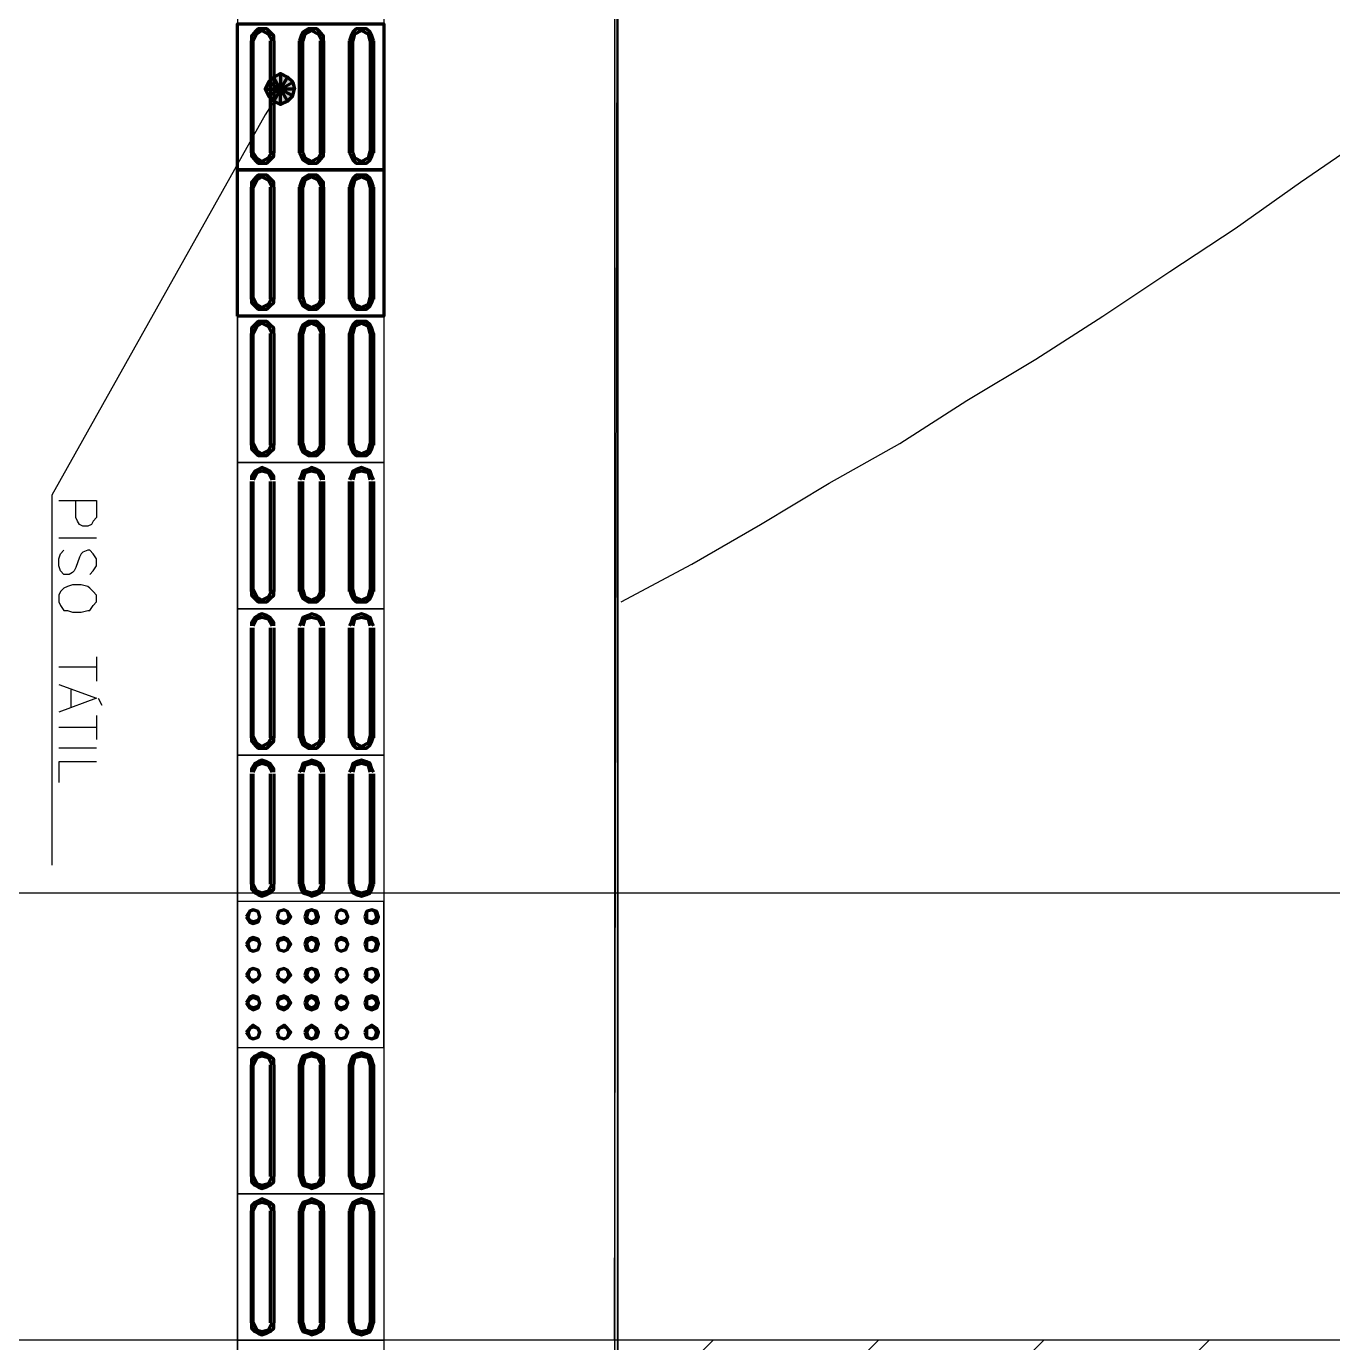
# Model space of a CAD drawing. Header units: millimetres. Extents: x 2273 to 2522, y 1034 to 1187.
# Drawn here: x 2456.758 to 2458.992, y 1037.453 to 1039.703 of the extents above; entities that cross this region are included whole.
import ezdxf

# ---------------------------------------------------------------- set-up
doc = ezdxf.new("R2010")
doc.units = ezdxf.units.MM
doc.linetypes.add('DASHED', pattern=[19.05, 12.7, -6.35])
doc.layers.add('LAYER8', color=8, linetype='Continuous')
doc.layers.add('PAREDES', color=4, linetype='Continuous', lineweight=100)
doc.layers.add('projeção coberta', color=252, linetype='DASHED', lineweight=0)

# ---------------------------------------------------------------- blocks, each defined once
blk = doc.blocks.new('VBCX')
at = {"layer": 'PAREDES', "color": 160, "linetype": 'Continuous'}
for points in [[(86.1593, 141.8275), (85.9093, 141.8275), (85.9093, 142.0775), (86.1593, 142.0775), (86.1593, 141.8275)], [(86.4093, 141.8275), (86.1593, 141.8275), (86.1593, 142.0775), (86.4093, 142.0775), (86.4093, 141.8275)], [(85.9387, 142.0598), (85.9299, 142.0569), (85.924, 142.0539), (85.9181, 142.048), (85.9181, 142.0392), (85.9181, 142.0304), (85.924, 142.0245), (85.9299, 142.0216), (85.9387, 142.0186)], [(85.9387, 142.0539), (85.927, 142.051), (85.9211, 142.0392), (85.927, 142.0275), (85.9387, 142.0245)], [(85.9387, 142.0598), (86.1299, 142.0598)], [(85.9387, 142.0539), (86.1299, 142.0539)], [(86.1299, 142.0186), (86.1358, 142.0216), (86.1417, 142.0245), (86.1475, 142.0304), (86.1475, 142.0392), (86.1475, 142.048), (86.1417, 142.0539), (86.1358, 142.0569), (86.127, 142.0598)], [(86.1299, 142.0245), (86.1387, 142.0275), (86.1446, 142.0392), (86.1387, 142.051), (86.127, 142.0539)], [(86.1887, 142.0598), (86.1799, 142.0569), (86.174, 142.0539), (86.1681, 142.048), (86.1681, 142.0392), (86.1681, 142.0304), (86.174, 142.0245), (86.1799, 142.0216), (86.1887, 142.0186)], [(86.1887, 142.0539), (86.177, 142.051), (86.1711, 142.0392), (86.177, 142.0275), (86.1887, 142.0245)], [(86.1887, 142.0598), (86.3799, 142.0598)], [(86.1887, 142.0539), (86.3799, 142.0539)], [(86.3799, 142.0186), (86.3858, 142.0216), (86.3917, 142.0245), (86.3975, 142.0304), (86.3975, 142.0392), (86.3975, 142.048), (86.3917, 142.0539), (86.3858, 142.0569), (86.377, 142.0598)], [(86.377, 142.0245), (86.3887, 142.0275), (86.3946, 142.0392), (86.3887, 142.051), (86.377, 142.0539)], [(86.4387, 142.0598), (86.4299, 142.0569), (86.424, 142.0539), (86.4181, 142.048), (86.4181, 142.0392), (86.4181, 142.0304), (86.424, 142.0245), (86.4299, 142.0216), (86.4387, 142.0186)], [(86.4387, 142.0539), (86.427, 142.051), (86.4211, 142.0392), (86.427, 142.0275), (86.4387, 142.0245)], [(86.4387, 142.0598), (86.6299, 142.0598)], [(86.4387, 142.0539), (86.6299, 142.0539)], [(86.627, 142.0186), (86.6358, 142.0216), (86.6417, 142.0245), (86.6475, 142.0304), (86.6475, 142.0392), (86.6475, 142.048), (86.6417, 142.0539), (86.6358, 142.0569), (86.627, 142.0598)], [(86.627, 142.0245), (86.6387, 142.0275), (86.6446, 142.0392), (86.6387, 142.051), (86.627, 142.0539)], [(86.6887, 142.0598), (86.6828, 142.0569), (86.674, 142.0539), (86.6711, 142.048), (86.6681, 142.0392), (86.6711, 142.0304), (86.674, 142.0245), (86.6828, 142.0216), (86.6887, 142.0186)], [(86.6887, 142.0539), (86.677, 142.051), (86.674, 142.0392), (86.677, 142.0275), (86.6887, 142.0245)], [(86.6917, 142.0598), (86.8799, 142.0598)], [(86.6917, 142.0539), (86.8799, 142.0539)], [(86.877, 142.0186), (86.8858, 142.0216), (86.8917, 142.0245), (86.8975, 142.0304), (86.8975, 142.0392), (86.8975, 142.048), (86.8917, 142.0539), (86.8858, 142.0569), (86.877, 142.0598)], [(86.877, 142.0245), (86.8887, 142.0275), (86.8946, 142.0392), (86.8887, 142.051), (86.877, 142.0539)], [(86.9387, 142.0598), (86.9328, 142.0569), (86.924, 142.0539), (86.9211, 142.048), (86.9181, 142.0392), (86.9211, 142.0304), (86.924, 142.0245), (86.9328, 142.0216), (86.9387, 142.0186)], [(86.9387, 142.0539), (86.927, 142.051), (86.924, 142.0392), (86.927, 142.0275), (86.9387, 142.0245)], [(86.9417, 142.0598), (87.1299, 142.0598)], [(86.9417, 142.0539), (87.1299, 142.0539)], [(87.127, 142.0186), (87.1358, 142.0216), (87.1417, 142.0245), (87.1475, 142.0304), (87.1475, 142.0392), (87.1475, 142.048), (87.1417, 142.0539), (87.1358, 142.0569), (87.127, 142.0598)], [(87.127, 142.0245), (87.1387, 142.0275), (87.1446, 142.0392), (87.1387, 142.051), (87.127, 142.0539)], [(87.1887, 142.0598), (87.1828, 142.0569), (87.174, 142.0539), (87.1711, 142.048), (87.1681, 142.0392), (87.1711, 142.0304), (87.174, 142.0245), (87.1828, 142.0216), (87.1887, 142.0186)], [(87.1887, 142.0539), (87.177, 142.051), (87.174, 142.0392), (87.177, 142.0275), (87.1887, 142.0245)], [(87.1917, 142.0598), (87.3799, 142.0598)], [(87.1917, 142.0539), (87.3799, 142.0539)], [(87.3799, 142.0186), (87.3887, 142.0216), (87.3946, 142.0245), (87.3975, 142.0304), (87.4005, 142.0392), (87.3975, 142.048), (87.3946, 142.0539), (87.3887, 142.0569), (87.3799, 142.0598)], [(87.3799, 142.0245), (87.3917, 142.0275), (87.3946, 142.0392), (87.3917, 142.051), (87.3799, 142.0539)], [(87.6887, 142.0598), (87.6799, 142.0569), (87.674, 142.0539), (87.6711, 142.048), (87.6681, 142.0392), (87.6711, 142.0304), (87.674, 142.0245), (87.6799, 142.0216), (87.6887, 142.0186)], [(87.6887, 142.0539), (87.677, 142.051), (87.674, 142.0392), (87.677, 142.0275), (87.6887, 142.0245)], [(87.6887, 142.0598), (87.8799, 142.0598)], [(87.6887, 142.0539), (87.8799, 142.0539)], [(87.8799, 142.0186), (87.8887, 142.0216), (87.8946, 142.0245), (87.8975, 142.0304), (87.9005, 142.0392), (87.8975, 142.048), (87.8946, 142.0539), (87.8887, 142.0569), (87.8799, 142.0598)], [(87.8799, 142.0245), (87.8917, 142.0275), (87.8946, 142.0392), (87.8917, 142.051), (87.8799, 142.0539)], [(87.9387, 142.0598), (87.9299, 142.0569), (87.924, 142.0539), (87.9211, 142.048), (87.9181, 142.0392), (87.9211, 142.0304), (87.924, 142.0245), (87.9299, 142.0216), (87.9387, 142.0186)], [(87.9387, 142.0539), (87.927, 142.051), (87.924, 142.0392), (87.927, 142.0275), (87.9387, 142.0245)], [(87.9387, 142.0598), (88.1299, 142.0598)], [(87.9387, 142.0539), (88.1299, 142.0539)], [(88.1299, 142.0186), (88.1387, 142.0216), (88.1446, 142.0245), (88.1475, 142.0304), (88.1505, 142.0392), (88.1475, 142.048), (88.1446, 142.0539), (88.1387, 142.0569), (88.1299, 142.0598)], [(88.1299, 142.0245), (88.1417, 142.0275), (88.1446, 142.0392), (88.1417, 142.051), (88.1299, 142.0539)], [(86.1299, 142.0245), (85.9387, 142.0245)], [(86.3799, 142.0245), (86.1887, 142.0245)], [(86.6299, 142.0245), (86.4387, 142.0245)], [(86.8799, 142.0245), (86.6917, 142.0245)], [(87.1299, 142.0245), (86.9417, 142.0245)], [(87.3799, 142.0245), (87.1917, 142.0245)], [(87.8799, 142.0245), (87.6887, 142.0245)], [(88.1299, 142.0245), (87.9387, 142.0245)], [(86.1299, 142.0186), (85.9387, 142.0186)], [(86.3799, 142.0186), (86.1887, 142.0186)], [(86.6299, 142.0186), (86.4387, 142.0186)], [(86.8799, 142.0186), (86.6917, 142.0186)], [(87.1299, 142.0186), (86.9417, 142.0186)], [(87.3799, 142.0186), (87.1917, 142.0186)], [(87.8799, 142.0186), (87.6887, 142.0186)], [(88.1299, 142.0186), (87.9387, 142.0186)], [(85.9387, 141.9745), (85.9299, 141.9745), (85.924, 141.9686), (85.9181, 141.9627), (85.9181, 141.9539), (85.9181, 141.948), (85.924, 141.9392), (85.9299, 141.9363), (85.9387, 141.9333)], [(85.9387, 141.9716), (85.927, 141.9657), (85.9211, 141.9539), (85.927, 141.9422), (85.9387, 141.9392)], [(85.9387, 141.9745), (86.1299, 141.9745)], [(85.9387, 141.9686), (86.1299, 141.9686)], [(86.1299, 141.9333), (86.1358, 141.9363), (86.1417, 141.9392), (86.1475, 141.948), (86.1475, 141.9539), (86.1475, 141.9627), (86.1417, 141.9686), (86.1358, 141.9745), (86.127, 141.9745)], [(86.1299, 141.9392), (86.1387, 141.9422), (86.1446, 141.9539), (86.1387, 141.9657), (86.127, 141.9716)], [(86.1887, 141.9745), (86.1799, 141.9745), (86.174, 141.9686), (86.1681, 141.9627), (86.1681, 141.9539), (86.1681, 141.948), (86.174, 141.9392), (86.1799, 141.9363), (86.1887, 141.9333)], [(86.1887, 141.9716), (86.177, 141.9657), (86.1711, 141.9539), (86.177, 141.9422), (86.1887, 141.9392)], [(86.1887, 141.9745), (86.3799, 141.9745)], [(86.1887, 141.9686), (86.3799, 141.9686)], [(86.3799, 141.9333), (86.3858, 141.9363), (86.3917, 141.9392), (86.3975, 141.948), (86.3975, 141.9539), (86.3975, 141.9627), (86.3917, 141.9686), (86.3858, 141.9745), (86.377, 141.9745)], [(86.377, 141.9392), (86.3887, 141.9422), (86.3946, 141.9539), (86.3887, 141.9657), (86.377, 141.9716)], [(86.4387, 141.9745), (86.4299, 141.9745), (86.424, 141.9686), (86.4181, 141.9627), (86.4181, 141.9539), (86.4181, 141.948), (86.424, 141.9392), (86.4299, 141.9363), (86.4387, 141.9333)], [(86.4387, 141.9716), (86.427, 141.9657), (86.4211, 141.9539), (86.427, 141.9422), (86.4387, 141.9392)], [(86.4387, 141.9745), (86.6299, 141.9745)], [(86.4387, 141.9686), (86.6299, 141.9686)], [(86.627, 141.9333), (86.6358, 141.9363), (86.6417, 141.9392), (86.6475, 141.948), (86.6475, 141.9539), (86.6475, 141.9627), (86.6417, 141.9686), (86.6358, 141.9745), (86.627, 141.9745)], [(86.627, 141.9392), (86.6387, 141.9422), (86.6446, 141.9539), (86.6387, 141.9657), (86.627, 141.9716)], [(86.6887, 141.9745), (86.6828, 141.9745), (86.674, 141.9686), (86.6711, 141.9627), (86.6681, 141.9539), (86.6711, 141.948), (86.674, 141.9392), (86.6828, 141.9363), (86.6887, 141.9333)], [(86.6887, 141.9716), (86.677, 141.9657), (86.674, 141.9539), (86.677, 141.9422), (86.6887, 141.9392)], [(86.6917, 141.9745), (86.8799, 141.9745)], [(86.6917, 141.9686), (86.8799, 141.9686)], [(86.877, 141.9333), (86.8858, 141.9363), (86.8917, 141.9392), (86.8975, 141.948), (86.8975, 141.9539), (86.8975, 141.9627), (86.8917, 141.9686), (86.8858, 141.9745), (86.877, 141.9745)], [(86.877, 141.9392), (86.8887, 141.9422), (86.8946, 141.9539), (86.8887, 141.9657), (86.877, 141.9716)], [(86.9387, 141.9745), (86.9328, 141.9745), (86.924, 141.9686), (86.9211, 141.9627), (86.9181, 141.9539), (86.9211, 141.948), (86.924, 141.9392), (86.9328, 141.9363), (86.9387, 141.9333)], [(86.9387, 141.9716), (86.927, 141.9657), (86.924, 141.9539), (86.927, 141.9422), (86.9387, 141.9392)], [(86.9417, 141.9745), (87.1299, 141.9745)], [(86.9417, 141.9686), (87.1299, 141.9686)], [(87.127, 141.9333), (87.1358, 141.9363), (87.1417, 141.9392), (87.1475, 141.948), (87.1475, 141.9539), (87.1475, 141.9627), (87.1417, 141.9686), (87.1358, 141.9745), (87.127, 141.9745)], [(87.127, 141.9392), (87.1387, 141.9422), (87.1446, 141.9539), (87.1387, 141.9657), (87.127, 141.9716)], [(87.1887, 141.9745), (87.1828, 141.9745), (87.174, 141.9686), (87.1711, 141.9627), (87.1681, 141.9539), (87.1711, 141.948), (87.174, 141.9392), (87.1828, 141.9363), (87.1887, 141.9333)], [(87.1887, 141.9716), (87.177, 141.9657), (87.174, 141.9539), (87.177, 141.9422), (87.1887, 141.9392)], [(87.1917, 141.9745), (87.3799, 141.9745)], [(87.1917, 141.9686), (87.3799, 141.9686)], [(87.3799, 141.9333), (87.3887, 141.9363), (87.3946, 141.9392), (87.3975, 141.948), (87.4005, 141.9539), (87.3975, 141.9627), (87.3946, 141.9686), (87.3887, 141.9745), (87.3799, 141.9745)], [(87.3799, 141.9392), (87.3917, 141.9422), (87.3946, 141.9539), (87.3917, 141.9657), (87.3799, 141.9716)], [(87.6887, 141.9745), (87.6799, 141.9745), (87.674, 141.9686), (87.6711, 141.9627), (87.6681, 141.9539), (87.6711, 141.948), (87.674, 141.9392), (87.6799, 141.9363), (87.6887, 141.9333)], [(87.6887, 141.9716), (87.677, 141.9657), (87.674, 141.9539), (87.677, 141.9422), (87.6887, 141.9392)], [(87.6887, 141.9745), (87.8799, 141.9745)], [(87.6887, 141.9686), (87.8799, 141.9686)], [(87.8799, 141.9333), (87.8887, 141.9363), (87.8946, 141.9392), (87.8975, 141.948), (87.9005, 141.9539), (87.8975, 141.9627), (87.8946, 141.9686), (87.8887, 141.9745), (87.8799, 141.9745)], [(87.8799, 141.9392), (87.8917, 141.9422), (87.8946, 141.9539), (87.8917, 141.9657), (87.8799, 141.9716)], [(87.9387, 141.9745), (87.9299, 141.9745), (87.924, 141.9686), (87.9211, 141.9627), (87.9181, 141.9539), (87.9211, 141.948), (87.924, 141.9392), (87.9299, 141.9363), (87.9387, 141.9333)], [(87.9387, 141.9716), (87.927, 141.9657), (87.924, 141.9539), (87.927, 141.9422), (87.9387, 141.9392)], [(87.9387, 141.9745), (88.1299, 141.9745)], [(87.9387, 141.9686), (88.1299, 141.9686)], [(88.1299, 141.9333), (88.1387, 141.9363), (88.1446, 141.9392), (88.1475, 141.948), (88.1505, 141.9539), (88.1475, 141.9627), (88.1446, 141.9686), (88.1387, 141.9745), (88.1299, 141.9745)], [(88.1299, 141.9392), (88.1417, 141.9422), (88.1446, 141.9539), (88.1417, 141.9657), (88.1299, 141.9716)], [(86.1299, 141.9392), (85.9387, 141.9392)], [(86.1299, 141.9333), (85.9387, 141.9333)], [(86.3799, 141.9392), (86.1887, 141.9392)], [(86.3799, 141.9333), (86.1887, 141.9333)], [(86.6299, 141.9392), (86.4387, 141.9392)], [(86.6299, 141.9333), (86.4387, 141.9333)], [(86.8799, 141.9392), (86.6917, 141.9392)], [(86.8799, 141.9333), (86.6917, 141.9333)], [(87.1299, 141.9392), (86.9417, 141.9392)], [(87.1299, 141.9333), (86.9417, 141.9333)], [(87.3799, 141.9392), (87.1917, 141.9392)], [(87.3799, 141.9333), (87.1917, 141.9333)], [(87.8799, 141.9392), (87.6887, 141.9392)], [(87.8799, 141.9333), (87.6887, 141.9333)], [(88.1299, 141.9392), (87.9387, 141.9392)], [(88.1299, 141.9333), (87.9387, 141.9333)], [(85.9387, 141.8892), (85.9299, 141.8892), (85.924, 141.8833), (85.9181, 141.8775), (85.9181, 141.8686), (85.9181, 141.8627), (85.924, 141.8569), (85.9299, 141.851), (85.9387, 141.851)], [(85.9387, 141.8863), (85.927, 141.8804), (85.9211, 141.8686), (85.927, 141.8598), (85.9387, 141.8539)], [(85.9387, 141.8892), (86.1299, 141.8892)], [(86.1299, 141.851), (86.1358, 141.851), (86.1417, 141.8569), (86.1475, 141.8627), (86.1475, 141.8686), (86.1475, 141.8775), (86.1417, 141.8833), (86.1358, 141.8892), (86.127, 141.8892)], [(86.1299, 141.8539), (86.1387, 141.8598), (86.1446, 141.8686), (86.1387, 141.8804), (86.127, 141.8863)], [(86.1887, 141.8892), (86.1799, 141.8892), (86.174, 141.8833), (86.1681, 141.8775), (86.1681, 141.8686), (86.1681, 141.8627), (86.174, 141.8569), (86.1799, 141.851), (86.1887, 141.851)], [(86.1887, 141.8863), (86.177, 141.8804), (86.1711, 141.8686), (86.177, 141.8598), (86.1887, 141.8539)], [(86.1887, 141.8892), (86.3799, 141.8892)], [(86.3799, 141.851), (86.3858, 141.851), (86.3917, 141.8569), (86.3975, 141.8627), (86.3975, 141.8686), (86.3975, 141.8775), (86.3917, 141.8833), (86.3858, 141.8892), (86.377, 141.8892)], [(86.377, 141.8539), (86.3887, 141.8598), (86.3946, 141.8686), (86.3887, 141.8804), (86.377, 141.8863)], [(86.4387, 141.8892), (86.4299, 141.8892), (86.424, 141.8833), (86.4181, 141.8775), (86.4181, 141.8686), (86.4181, 141.8627), (86.424, 141.8569), (86.4299, 141.851), (86.4387, 141.851)], [(86.4387, 141.8863), (86.427, 141.8804), (86.4211, 141.8686), (86.427, 141.8598), (86.4387, 141.8539)], [(86.4387, 141.8892), (86.6299, 141.8892)], [(86.627, 141.851), (86.6358, 141.851), (86.6417, 141.8569), (86.6475, 141.8627), (86.6475, 141.8686), (86.6475, 141.8775), (86.6417, 141.8833), (86.6358, 141.8892), (86.627, 141.8892)], [(86.627, 141.8539), (86.6387, 141.8598), (86.6446, 141.8686), (86.6387, 141.8804), (86.627, 141.8863)], [(86.6887, 141.8892), (86.6828, 141.8892), (86.674, 141.8833), (86.6711, 141.8775), (86.6681, 141.8686), (86.6711, 141.8627), (86.674, 141.8569), (86.6828, 141.851), (86.6887, 141.851)], [(86.6887, 141.8863), (86.677, 141.8804), (86.674, 141.8686), (86.677, 141.8598), (86.6887, 141.8539)], [(86.6917, 141.8892), (86.8799, 141.8892)], [(86.877, 141.851), (86.8858, 141.851), (86.8917, 141.8569), (86.8975, 141.8627), (86.8975, 141.8686), (86.8975, 141.8775), (86.8917, 141.8833), (86.8858, 141.8892), (86.877, 141.8892)], [(86.877, 141.8539), (86.8887, 141.8598), (86.8946, 141.8686), (86.8887, 141.8804), (86.877, 141.8863)], [(86.9387, 141.8892), (86.9328, 141.8892), (86.924, 141.8833), (86.9211, 141.8775), (86.9181, 141.8686), (86.9211, 141.8627), (86.924, 141.8569), (86.9328, 141.851), (86.9387, 141.851)], [(86.9387, 141.8863), (86.927, 141.8804), (86.924, 141.8686), (86.927, 141.8598), (86.9387, 141.8539)], [(86.9417, 141.8892), (87.1299, 141.8892)], [(87.127, 141.851), (87.1358, 141.851), (87.1417, 141.8569), (87.1475, 141.8627), (87.1475, 141.8686), (87.1475, 141.8775), (87.1417, 141.8833), (87.1358, 141.8892), (87.127, 141.8892)], [(87.127, 141.8539), (87.1387, 141.8598), (87.1446, 141.8686), (87.1387, 141.8804), (87.127, 141.8863)], [(87.1887, 141.8892), (87.1828, 141.8892), (87.174, 141.8833), (87.1711, 141.8775), (87.1681, 141.8686), (87.1711, 141.8627), (87.174, 141.8569), (87.1828, 141.851), (87.1887, 141.851)], [(87.1887, 141.8863), (87.177, 141.8804), (87.174, 141.8686), (87.177, 141.8598), (87.1887, 141.8539)], [(87.1917, 141.8892), (87.3799, 141.8892)], [(87.3799, 141.851), (87.3887, 141.851), (87.3946, 141.8569), (87.3975, 141.8627), (87.4005, 141.8686), (87.3975, 141.8775), (87.3946, 141.8833), (87.3887, 141.8892), (87.3799, 141.8892)], [(87.3799, 141.8539), (87.3917, 141.8598), (87.3946, 141.8686), (87.3917, 141.8804), (87.3799, 141.8863)], [(87.6887, 141.8892), (87.6799, 141.8892), (87.674, 141.8833), (87.6711, 141.8775), (87.6681, 141.8686), (87.6711, 141.8627), (87.674, 141.8569), (87.6799, 141.851), (87.6887, 141.851)], [(87.6887, 141.8863), (87.677, 141.8804), (87.674, 141.8686), (87.677, 141.8598), (87.6887, 141.8539)], [(87.6887, 141.8892), (87.8799, 141.8892)], [(87.8799, 141.851), (87.8887, 141.851), (87.8946, 141.8569), (87.8975, 141.8627), (87.9005, 141.8686), (87.8975, 141.8775), (87.8946, 141.8833), (87.8887, 141.8892), (87.8799, 141.8892)], [(87.8799, 141.8539), (87.8917, 141.8598), (87.8946, 141.8686), (87.8917, 141.8804), (87.8799, 141.8863)], [(87.9387, 141.8892), (87.9299, 141.8892), (87.924, 141.8833), (87.9211, 141.8775), (87.9181, 141.8686), (87.9211, 141.8627), (87.924, 141.8569), (87.9299, 141.851), (87.9387, 141.851)], [(87.9387, 141.8863), (87.927, 141.8804), (87.924, 141.8686), (87.927, 141.8598), (87.9387, 141.8539)], [(87.9387, 141.8892), (88.1299, 141.8892)], [(88.1299, 141.851), (88.1387, 141.851), (88.1446, 141.8569), (88.1475, 141.8627), (88.1505, 141.8686), (88.1475, 141.8775), (88.1446, 141.8833), (88.1387, 141.8892), (88.1299, 141.8892)], [(88.1299, 141.8539), (88.1417, 141.8598), (88.1446, 141.8686), (88.1417, 141.8804), (88.1299, 141.8863)], [(85.9387, 141.8833), (86.1299, 141.8833)], [(86.1887, 141.8833), (86.3799, 141.8833)], [(86.4387, 141.8833), (86.6299, 141.8833)], [(86.6917, 141.8833), (86.8799, 141.8833)], [(86.9417, 141.8833), (87.1299, 141.8833)], [(87.1917, 141.8833), (87.3799, 141.8833)], [(87.6887, 141.8833), (87.8799, 141.8833)], [(87.9387, 141.8833), (88.1299, 141.8833)], [(86.1299, 141.8539), (85.9387, 141.8539)], [(86.1299, 141.851), (85.9387, 141.851)], [(86.3799, 141.8539), (86.1887, 141.8539)], [(86.3799, 141.851), (86.1887, 141.851)], [(86.6299, 141.8539), (86.4387, 141.8539)], [(86.6299, 141.851), (86.4387, 141.851)], [(86.8799, 141.8539), (86.6917, 141.8539)], [(86.8799, 141.851), (86.6917, 141.851)], [(87.1299, 141.8539), (86.9417, 141.8539)], [(87.1299, 141.851), (86.9417, 141.851)], [(87.3799, 141.8539), (87.1917, 141.8539)], [(87.3799, 141.851), (87.1917, 141.851)], [(87.8799, 141.8539), (87.6887, 141.8539)], [(87.8799, 141.851), (87.6887, 141.851)], [(88.1299, 141.8539), (87.9387, 141.8539)], [(88.1299, 141.851), (87.9387, 141.851)]]:
    blk.add_lwpolyline(points, dxfattribs=at)
at = {"layer": 'PAREDES', "color": 30, "linetype": 'Continuous'}
for points in [[(87.4358, 142.0451), (87.4446, 142.048), (87.4475, 142.0569), (87.4446, 142.0657), (87.4358, 142.0686), (87.427, 142.0657), (87.424, 142.0569), (87.427, 142.048), (87.4358, 142.0451)], [(87.4358, 142.048), (87.4417, 142.048), (87.4446, 142.0569), (87.4417, 142.0627), (87.4358, 142.0657), (87.427, 142.0627), (87.424, 142.0569), (87.427, 142.048), (87.4358, 142.048)], [(87.4828, 142.0451), (87.4917, 142.048), (87.4946, 142.0569), (87.4917, 142.0657), (87.4828, 142.0686), (87.474, 142.0657), (87.4711, 142.0569), (87.474, 142.048), (87.4828, 142.0451)], [(87.4828, 142.048), (87.4917, 142.048), (87.4946, 142.0569), (87.4917, 142.0627), (87.4828, 142.0657), (87.477, 142.0627), (87.474, 142.0569), (87.477, 142.048), (87.4828, 142.048)], [(87.5358, 142.0451), (87.5417, 142.048), (87.5475, 142.0569), (87.5417, 142.0657), (87.5358, 142.0686), (87.527, 142.0657), (87.524, 142.0569), (87.527, 142.048), (87.5358, 142.0451)], [(87.5358, 142.048), (87.5417, 142.048), (87.5446, 142.0569), (87.5417, 142.0627), (87.5358, 142.0657), (87.527, 142.0627), (87.524, 142.0569), (87.527, 142.048), (87.5358, 142.048)], [(87.5828, 142.0451), (87.5917, 142.048), (87.5946, 142.0569), (87.5917, 142.0657), (87.5828, 142.0686), (87.574, 142.0657), (87.5711, 142.0569), (87.574, 142.048), (87.5828, 142.0451)], [(87.5828, 142.048), (87.5887, 142.048), (87.5917, 142.0569), (87.5887, 142.0627), (87.5828, 142.0657), (87.577, 142.0627), (87.574, 142.0569), (87.577, 142.048), (87.5828, 142.048)], [(87.6328, 142.0451), (87.6417, 142.048), (87.6446, 142.0569), (87.6417, 142.0657), (87.6328, 142.0686), (87.627, 142.0657), (87.6211, 142.0569), (87.627, 142.048), (87.6328, 142.0451)], [(87.6328, 142.048), (87.6417, 142.048), (87.6446, 142.0569), (87.6417, 142.0627), (87.6328, 142.0657), (87.627, 142.0627), (87.624, 142.0569), (87.627, 142.048), (87.6328, 142.048)], [(87.4358, 141.9951), (87.4417, 141.998), (87.4446, 142.0039), (87.4417, 142.0127), (87.4358, 142.0157), (87.427, 142.0127), (87.424, 142.0039), (87.427, 141.998), (87.4358, 141.9951)], [(87.4358, 141.9951), (87.4446, 141.998), (87.4475, 142.0039), (87.4446, 142.0127), (87.4358, 142.0157), (87.427, 142.0127), (87.424, 142.0039), (87.427, 141.998), (87.4358, 141.9951)], [(87.4828, 141.9951), (87.4917, 141.998), (87.4946, 142.0039), (87.4917, 142.0127), (87.4828, 142.0157), (87.474, 142.0127), (87.4711, 142.0039), (87.474, 141.998), (87.4828, 141.9951)], [(87.4828, 141.9951), (87.4917, 141.998), (87.4946, 142.0039), (87.4917, 142.0127), (87.4828, 142.0157), (87.477, 142.0127), (87.474, 142.0039), (87.477, 141.998), (87.4828, 141.9951)], [(87.5358, 141.9951), (87.5417, 141.998), (87.5446, 142.0039), (87.5417, 142.0127), (87.5358, 142.0157), (87.527, 142.0127), (87.524, 142.0039), (87.527, 141.998), (87.5358, 141.9951)], [(87.5358, 141.9951), (87.5417, 141.998), (87.5475, 142.0039), (87.5417, 142.0127), (87.5358, 142.0157), (87.527, 142.0127), (87.524, 142.0039), (87.527, 141.998), (87.5358, 141.9951)], [(87.5828, 141.9951), (87.5917, 141.998), (87.5946, 142.0039), (87.5917, 142.0127), (87.5828, 142.0157), (87.574, 142.0127), (87.5711, 142.0039), (87.574, 141.998), (87.5828, 141.9951)], [(87.5828, 141.9951), (87.5887, 141.998), (87.5917, 142.0039), (87.5887, 142.0127), (87.5828, 142.0157), (87.577, 142.0127), (87.574, 142.0039), (87.577, 141.998), (87.5828, 141.9951)], [(87.6328, 141.9951), (87.6417, 141.998), (87.6446, 142.0039), (87.6417, 142.0127), (87.6328, 142.0157), (87.627, 142.0127), (87.6211, 142.0039), (87.627, 141.998), (87.6328, 141.9951)], [(87.6328, 141.9951), (87.6417, 141.998), (87.6446, 142.0039), (87.6417, 142.0127), (87.6328, 142.0157), (87.627, 142.0127), (87.624, 142.0039), (87.627, 141.998), (87.6328, 141.9951)], [(87.4358, 141.9422), (87.4446, 141.9451), (87.4475, 141.9539), (87.4446, 141.9627), (87.4358, 141.9657), (87.427, 141.9627), (87.424, 141.9539), (87.427, 141.9451), (87.4358, 141.9422)], [(87.4358, 141.9451), (87.4417, 141.948), (87.4446, 141.9539), (87.4417, 141.9598), (87.4358, 141.9627), (87.427, 141.9598), (87.424, 141.9539), (87.427, 141.948), (87.4358, 141.9451)], [(87.4828, 141.9422), (87.4917, 141.9451), (87.4946, 141.9539), (87.4917, 141.9627), (87.4828, 141.9657), (87.474, 141.9627), (87.4711, 141.9539), (87.474, 141.9451), (87.4828, 141.9422)], [(87.4828, 141.9451), (87.4917, 141.948), (87.4946, 141.9539), (87.4917, 141.9598), (87.4828, 141.9627), (87.477, 141.9598), (87.474, 141.9539), (87.477, 141.948), (87.4828, 141.9451)], [(87.5358, 141.9422), (87.5417, 141.9451), (87.5475, 141.9539), (87.5417, 141.9627), (87.5358, 141.9657), (87.527, 141.9627), (87.524, 141.9539), (87.527, 141.9451), (87.5358, 141.9422)], [(87.5358, 141.9451), (87.5417, 141.948), (87.5446, 141.9539), (87.5417, 141.9598), (87.5358, 141.9627), (87.527, 141.9598), (87.524, 141.9539), (87.527, 141.948), (87.5358, 141.9451)], [(87.5828, 141.9422), (87.5917, 141.9451), (87.5946, 141.9539), (87.5917, 141.9627), (87.5828, 141.9657), (87.574, 141.9627), (87.5711, 141.9539), (87.574, 141.9451), (87.5828, 141.9422)], [(87.5828, 141.9451), (87.5887, 141.948), (87.5917, 141.9539), (87.5887, 141.9598), (87.5828, 141.9627), (87.577, 141.9598), (87.574, 141.9539), (87.577, 141.948), (87.5828, 141.9451)], [(87.6328, 141.9422), (87.6417, 141.9451), (87.6446, 141.9539), (87.6417, 141.9627), (87.6328, 141.9657), (87.627, 141.9627), (87.6211, 141.9539), (87.627, 141.9451), (87.6328, 141.9422)], [(87.6328, 141.9451), (87.6417, 141.948), (87.6446, 141.9539), (87.6417, 141.9598), (87.6328, 141.9627), (87.627, 141.9598), (87.624, 141.9539), (87.627, 141.948), (87.6328, 141.9451)], [(87.4358, 141.8951), (87.4446, 141.898), (87.4475, 141.9069), (87.4446, 141.9127), (87.4358, 141.9186), (87.427, 141.9127), (87.424, 141.9069), (87.427, 141.898), (87.4358, 141.8951)], [(87.4358, 141.8951), (87.4417, 141.898), (87.4446, 141.9069), (87.4417, 141.9127), (87.4358, 141.9157), (87.427, 141.9127), (87.424, 141.9069), (87.427, 141.898), (87.4358, 141.8951)], [(87.4828, 141.8951), (87.4917, 141.898), (87.4946, 141.9069), (87.4917, 141.9127), (87.4828, 141.9186), (87.474, 141.9127), (87.4711, 141.9069), (87.474, 141.898), (87.4828, 141.8951)], [(87.4828, 141.8951), (87.4917, 141.898), (87.4946, 141.9069), (87.4917, 141.9127), (87.4828, 141.9157), (87.477, 141.9127), (87.474, 141.9069), (87.477, 141.898), (87.4828, 141.8951)], [(87.5358, 141.8951), (87.5417, 141.898), (87.5475, 141.9069), (87.5417, 141.9127), (87.5358, 141.9186), (87.527, 141.9127), (87.524, 141.9069), (87.527, 141.898), (87.5358, 141.8951)], [(87.5358, 141.8951), (87.5417, 141.898), (87.5446, 141.9069), (87.5417, 141.9127), (87.5358, 141.9157), (87.527, 141.9127), (87.524, 141.9069), (87.527, 141.898), (87.5358, 141.8951)], [(87.5828, 141.8951), (87.5917, 141.898), (87.5946, 141.9069), (87.5917, 141.9127), (87.5828, 141.9186), (87.574, 141.9127), (87.5711, 141.9069), (87.574, 141.898), (87.5828, 141.8951)], [(87.5828, 141.8951), (87.5887, 141.898), (87.5917, 141.9069), (87.5887, 141.9127), (87.5828, 141.9157), (87.577, 141.9127), (87.574, 141.9069), (87.577, 141.898), (87.5828, 141.8951)], [(87.6328, 141.8951), (87.6417, 141.898), (87.6446, 141.9069), (87.6417, 141.9127), (87.6328, 141.9186), (87.627, 141.9127), (87.6211, 141.9069), (87.627, 141.898), (87.6328, 141.8951)], [(87.6328, 141.8951), (87.6417, 141.898), (87.6446, 141.9069), (87.6417, 141.9127), (87.6328, 141.9157), (87.627, 141.9127), (87.624, 141.9069), (87.627, 141.898), (87.6328, 141.8951)], [(87.4358, 141.8451), (87.4417, 141.848), (87.4446, 141.8539), (87.4417, 141.8627), (87.4358, 141.8657), (87.427, 141.8627), (87.424, 141.8539), (87.427, 141.848), (87.4358, 141.8451)], [(87.4358, 141.8422), (87.4446, 141.848), (87.4475, 141.8539), (87.4446, 141.8627), (87.4358, 141.8657), (87.427, 141.8627), (87.424, 141.8539), (87.427, 141.848), (87.4358, 141.8422)], [(87.4828, 141.8422), (87.4917, 141.848), (87.4946, 141.8539), (87.4917, 141.8627), (87.4828, 141.8657), (87.474, 141.8627), (87.4711, 141.8539), (87.474, 141.848), (87.4828, 141.8422)], [(87.4828, 141.8451), (87.4917, 141.848), (87.4946, 141.8539), (87.4917, 141.8627), (87.4828, 141.8657), (87.477, 141.8627), (87.474, 141.8539), (87.477, 141.848), (87.4828, 141.8451)], [(87.5358, 141.8451), (87.5417, 141.848), (87.5446, 141.8539), (87.5417, 141.8627), (87.5358, 141.8657), (87.527, 141.8627), (87.524, 141.8539), (87.527, 141.848), (87.5358, 141.8451)], [(87.5358, 141.8422), (87.5417, 141.848), (87.5475, 141.8539), (87.5417, 141.8627), (87.5358, 141.8657), (87.527, 141.8627), (87.524, 141.8539), (87.527, 141.848), (87.5358, 141.8422)], [(87.5828, 141.8422), (87.5917, 141.848), (87.5946, 141.8539), (87.5917, 141.8627), (87.5828, 141.8657), (87.574, 141.8627), (87.5711, 141.8539), (87.574, 141.848), (87.5828, 141.8422)], [(87.5828, 141.8451), (87.5887, 141.848), (87.5917, 141.8539), (87.5887, 141.8627), (87.5828, 141.8657), (87.577, 141.8627), (87.574, 141.8539), (87.577, 141.848), (87.5828, 141.8451)], [(87.6328, 141.8422), (87.6417, 141.848), (87.6446, 141.8539), (87.6417, 141.8627), (87.6328, 141.8657), (87.627, 141.8627), (87.6211, 141.8539), (87.627, 141.848), (87.6328, 141.8422)], [(87.6328, 141.8451), (87.6417, 141.848), (87.6446, 141.8539), (87.6417, 141.8627), (87.6328, 141.8657), (87.627, 141.8627), (87.624, 141.8539), (87.627, 141.848), (87.6328, 141.8451)]]:
    blk.add_lwpolyline(points, dxfattribs=at)
blk = doc.blocks.new('KJIUY')
at = {"color": 0, "linetype": 'ByBlock'}
blk.add_blockref('VBCX', (0, 0), dxfattribs=at)
blk = doc.blocks.new('FDRT')
at = {"layer": 'projeção coberta', "linetype": 'Continuous'}
for points in [[(86.0005, 141.9127), (85.9946, 141.901), (86.0211, 141.901), (86.0005, 141.9127), (85.9946, 141.901), (86.0211, 141.901), (86.0005, 141.8892), (85.9946, 141.901), (86.0005, 141.9127), (86.0211, 141.901), (86.0005, 141.8892), (86.0093, 141.8804), (86.0211, 141.901)], [(86.0328, 141.9216), (86.0211, 141.9245), (86.0211, 141.901), (86.0328, 141.9216), (86.0211, 141.9245), (86.0211, 141.901), (86.0093, 141.9216), (86.0211, 141.9245), (86.0328, 141.9216), (86.0211, 141.901), (86.0093, 141.9216), (86.0005, 141.9127), (86.0211, 141.901)], [(86.0417, 141.8892), (86.0475, 141.901), (86.0211, 141.901), (86.0417, 141.8892), (86.0475, 141.901), (86.0211, 141.901), (86.0417, 141.9127), (86.0475, 141.901), (86.0417, 141.8892), (86.0211, 141.901), (86.0417, 141.9127), (86.0328, 141.9216), (86.0211, 141.901)], [(86.0093, 141.8804), (86.0211, 141.8745), (86.0211, 141.901), (86.0093, 141.8804), (86.0211, 141.8745), (86.0211, 141.901), (86.0328, 141.8804), (86.0211, 141.8745), (86.0093, 141.8804), (86.0211, 141.901), (86.0328, 141.8804), (86.0417, 141.8892), (86.0211, 141.901)]]:
    blk.add_hatch(color=0, dxfattribs=at).paths.add_polyline_path(points)
at = {"layer": 'PAREDES', "color": 0, "linetype": 'Continuous'}
for points in [[(86.0005, 141.9127), (85.9946, 141.901), (86.0211, 141.901), (86.0005, 141.9127)], [(86.0211, 141.901), (86.0093, 141.9216), (86.0005, 141.9127), (86.0211, 141.901)], [(86.0211, 141.9245), (86.0211, 141.901), (86.0093, 141.9216), (86.0211, 141.9245)], [(86.0328, 141.9216), (86.0211, 141.9245), (86.0211, 141.901), (86.0328, 141.9216)], [(86.0211, 141.901), (86.0417, 141.9127), (86.0328, 141.9216), (86.0211, 141.901)], [(86.0475, 141.901), (86.0211, 141.901), (86.0417, 141.9127), (86.0475, 141.901)], [(85.9946, 141.901), (86.0211, 141.901), (86.0005, 141.8892), (85.9946, 141.901)], [(86.0211, 141.901), (86.0005, 141.8892), (86.0093, 141.8804), (86.0211, 141.901)], [(86.0093, 141.8804), (86.0211, 141.8745), (86.0211, 141.901), (86.0093, 141.8804)], [(86.0211, 141.8745), (86.0211, 141.901), (86.0328, 141.8804), (86.0211, 141.8745)], [(86.0211, 141.901), (86.0328, 141.8804), (86.0417, 141.8892), (86.0211, 141.901)], [(86.0417, 141.8892), (86.0475, 141.901), (86.0211, 141.901), (86.0417, 141.8892)]]:
    blk.add_lwpolyline(points, dxfattribs=at)

msp = doc.modelspace()

# ---------------------------------------------------------------- hatches: boundary and pattern name
at = {"layer": 'LAYER8', "linetype": 'Continuous'}
for points in [[(2457.7634, 1037.4572), (2457.7693, 1040.2778), (2457.7634, 1040.2749), (2457.7634, 1037.4572), (2457.7693, 1040.2778), (2457.7693, 1037.4572)], [(2457.7634, 1034.3043), (2457.7693, 1037.4572), (2457.7634, 1037.4572), (2457.7634, 1034.3043), (2457.7693, 1037.4572), (2457.7693, 1034.3043)]]:
    msp.add_hatch(color=252, dxfattribs=at).paths.add_polyline_path(points)
h = msp.add_hatch(dxfattribs=at)
h.set_pattern_fill('AR-HBONE', color=252, scale=0.05, angle=-90, style=0)
h.set_pattern_definition([(315, (2315.29183, 1125.61656), (0.28284271, -5e-17), [0.6, -0.2]), (45, (2315.43325, 1125.47514), (0.28284271, -5e-17), [0.6, -0.2])])
h.paths.add_polyline_path([(2465.2722, 1034.4543), (2465.2722, 1034.4778), (2465.2722, 1037.4308), (2465.2722, 1037.4572), (2457.7693, 1037.4572), (2457.7693, 1034.4543)])
h.paths.add_polyline_path([(2461.5664, 1036.3633), (2461.5664, 1035.6347), (2461.7686, 1035.6347), (2461.7686, 1036.3633)], flags=24)
h.paths.add_polyline_path([(2461.7671, 1036.6014), (2461.7671, 1035.6728), (2461.9171, 1035.6728), (2461.9171, 1036.6014)], flags=24)

# ---------------------------------------------------------------- linework, layer by layer
at = {"color": 1}
msp.add_line((2454.7693, 1038.222), (2514.7693, 1038.222), dxfattribs=at)
at = {"layer": 'LAYER8', "color": 0, "linetype": 'Continuous'}
for points in [[(2457.1193, 1064.222), (2457.1193, 1034.3043)], [(2457.3693, 1064.222), (2457.3693, 1034.3043)], [(2457.7693, 1040.2778), (2457.7693, 1034.4543)], [(2457.181, 1039.5749), (2457.1663, 1039.5514), (2456.8016, 1038.9014), (2456.8016, 1038.269)], [(2457.7752, 1038.719), (2457.8957, 1038.7837), (2458.0134, 1038.8514), (2458.131, 1038.922), (2458.2516, 1038.9896), (2458.3663, 1039.0631), (2458.484, 1039.1337), (2458.5987, 1039.2072), (2458.7134, 1039.2837), (2458.8252, 1039.3572), (2458.9369, 1039.4367), (2459.0487, 1039.5131)], [(2456.8134, 1038.8925), (2456.8781, 1038.8925), (2456.8781, 1038.8631), (2456.8722, 1038.8572), (2456.8693, 1038.8514), (2456.8634, 1038.8484), (2456.8546, 1038.8484), (2456.8487, 1038.8514), (2456.8457, 1038.8572), (2456.8428, 1038.8631), (2456.8428, 1038.8925)], [(2456.8781, 1038.8278), (2456.8134, 1038.8278)], [(2456.8663, 1038.7661), (2456.8722, 1038.772), (2456.8781, 1038.7808), (2456.8781, 1038.7925), (2456.8722, 1038.8014), (2456.8663, 1038.8072), (2456.8634, 1038.8072), (2456.8546, 1038.8043), (2456.8516, 1038.8014), (2456.8487, 1038.7955), (2456.8428, 1038.7778), (2456.8399, 1038.772), (2456.8369, 1038.769), (2456.831, 1038.7661), (2456.8222, 1038.7661), (2456.8163, 1038.772), (2456.8134, 1038.7808), (2456.8134, 1038.7925), (2456.8163, 1038.8014), (2456.8222, 1038.8072)], [(2456.8781, 1038.7308), (2456.8722, 1038.7367), (2456.8663, 1038.7425), (2456.8634, 1038.7455), (2456.8516, 1038.7484), (2456.8369, 1038.7484), (2456.8281, 1038.7455), (2456.8222, 1038.7425), (2456.8163, 1038.7367), (2456.8134, 1038.7308), (2456.8134, 1038.719), (2456.8163, 1038.7131), (2456.8222, 1038.7043), (2456.8281, 1038.7043), (2456.8369, 1038.7014), (2456.8516, 1038.7014), (2456.8634, 1038.7043), (2456.8663, 1038.7043), (2456.8722, 1038.7131), (2456.8781, 1038.719), (2456.8781, 1038.7308)], [(2456.8781, 1038.6249), (2456.8781, 1038.5837)], [(2456.8781, 1038.6072), (2456.8134, 1038.6072)], [(2456.8134, 1038.5778), (2456.8781, 1038.5543), (2456.8134, 1038.5308)], [(2456.834, 1038.569), (2456.834, 1038.5396)], [(2456.881, 1038.5543), (2456.8869, 1038.5425)], [(2456.8781, 1038.5249), (2456.8781, 1038.4837)], [(2456.8781, 1038.5043), (2456.8134, 1038.5043)], [(2456.8781, 1038.469), (2456.8134, 1038.469)], [(2456.8781, 1038.4455), (2456.8134, 1038.4455), (2456.8134, 1038.4102)], [(2465.2722, 1037.4572), (2457.7693, 1037.4572), (2454.7693, 1037.4572)]]:
    msp.add_lwpolyline(points, dxfattribs=at)
at = {"layer": 'LAYER8', "color": 252, "linetype": 'Continuous'}
for points in [[(2457.7634, 1040.2749), (2457.7634, 1037.4572), (2457.7693, 1040.2778), (2457.7634, 1040.2749)], [(2457.7634, 1037.4572), (2457.7693, 1040.2778), (2457.7693, 1037.4572), (2457.7634, 1037.4572)], [(2457.7693, 1040.2778), (2457.7693, 1038.719), (2457.7693, 1038.719), (2457.7693, 1040.2778)], [(2457.7693, 1038.719), (2457.7693, 1038.719), (2457.7693, 1040.2778), (2457.7693, 1038.719)], [(2457.7693, 1040.2778), (2457.7693, 1038.719), (2457.7693, 1038.719), (2457.7693, 1040.2778)], [(2457.7693, 1038.719), (2457.7693, 1038.719), (2457.7693, 1040.2778), (2457.7693, 1038.719)], [(2457.7693, 1038.719), (2457.7693, 1037.4572), (2457.7693, 1037.4572), (2457.7693, 1038.719)], [(2457.7693, 1037.4572), (2457.7693, 1037.4572), (2457.7693, 1038.719), (2457.7693, 1037.4572)], [(2457.7693, 1038.719), (2457.7693, 1037.4572), (2457.7693, 1037.4572), (2457.7693, 1038.719)], [(2457.7693, 1037.4572), (2457.7693, 1037.4572), (2457.7693, 1038.719), (2457.7693, 1037.4572)], [(2457.7634, 1037.4572), (2457.7634, 1034.3043), (2457.7693, 1037.4572), (2457.7634, 1037.4572)], [(2457.7634, 1034.3043), (2457.7693, 1037.4572), (2457.7693, 1034.3043), (2457.7634, 1034.3043)]]:
    msp.add_lwpolyline(points, dxfattribs=at)
at = {"layer": 'LAYER8', "color": 160, "linetype": 'Continuous'}
for points in [[(2457.1193, 1038.9572), (2457.1193, 1039.2072), (2457.3693, 1039.2072), (2457.3693, 1038.9572), (2457.1193, 1038.9572)], [(2457.1193, 1038.7072), (2457.1193, 1038.9572), (2457.3693, 1038.9572), (2457.3693, 1038.7072), (2457.1193, 1038.7072)], [(2457.1193, 1038.4572), (2457.1193, 1038.7072), (2457.3693, 1038.7072), (2457.3693, 1038.4572), (2457.1193, 1038.4572)], [(2457.1193, 1038.2072), (2457.1193, 1038.4572), (2457.3693, 1038.4572), (2457.3693, 1038.2072), (2457.1193, 1038.2072)], [(2457.1193, 1037.7072), (2457.1193, 1037.9572), (2457.3693, 1037.9572), (2457.3693, 1037.7072), (2457.1193, 1037.7072)], [(2457.1193, 1037.4572), (2457.1193, 1037.7072), (2457.3693, 1037.7072), (2457.3693, 1037.4572), (2457.1193, 1037.4572)], [(2457.1193, 1037.2072), (2457.1193, 1037.4572), (2457.3693, 1037.4572), (2457.3693, 1037.2072), (2457.1193, 1037.2072)]]:
    msp.add_lwpolyline(points, dxfattribs=at)
at = {"layer": 'LAYER8', "color": 30, "linetype": 'Continuous'}
for points in [[(2457.3693, 1037.9572), (2457.3693, 1038.2072), (2457.1193, 1038.2072), (2457.1193, 1037.9572), (2457.3693, 1037.9572)], [(2457.1193, 1037.9572), (2457.1193, 1038.2072)]]:
    msp.add_lwpolyline(points, dxfattribs=at)

# ---------------------------------------------------------------- block references
at = {"layer": 'LAYER8', "color": 0, "linetype": 'ByBlock', "rotation": 270}
for name in ['KJIUY', 'FDRT']:
    msp.add_blockref(name, (2315.2918, 1125.6166), dxfattribs=at)

doc.saveas('drawing.dxf')
